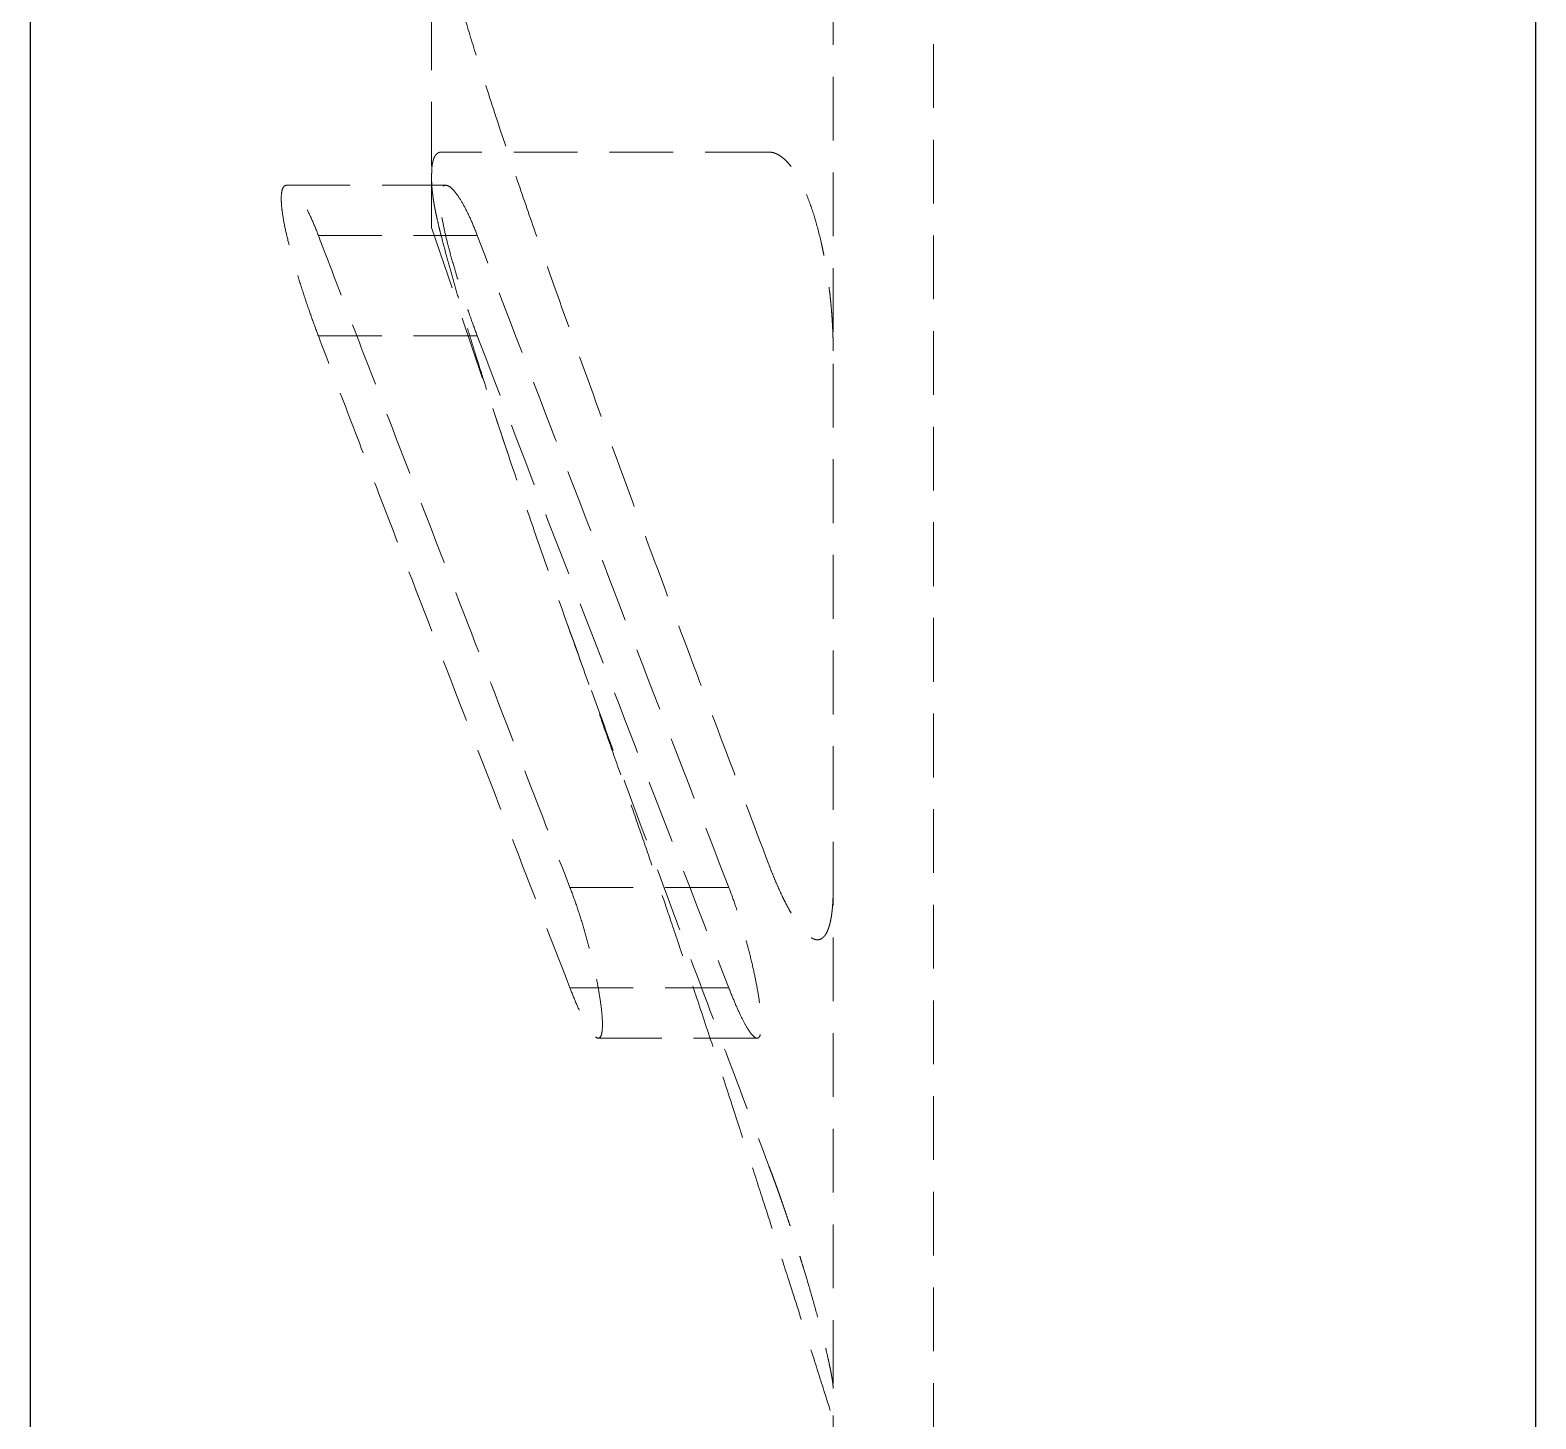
# Model space of a CAD drawing. Header units: millimetres. Extents: x 15 to 415, y 5 to 292.
# Drawn here: x 221.55 to 251.55, y 174.78 to 202.45 of the extents above; entities that cross this region are included whole.
import ezdxf

# ---------------------------------------------------------------- set-up
doc = ezdxf.new("R2010")
doc.units = ezdxf.units.MM
doc.linetypes.add('HIDDEN', pattern=[1.905, 1.27, -0.635])

msp = doc.modelspace()

# ---------------------------------------------------------------- linework, layer by layer
at = {"color": 7, "linetype": 'Continuous', "lineweight": 25}
for p, q in [((221.55, 258.518), (221.55, 153.518)), ((251.55, 153.518), (251.55, 258.518))]:
    msp.add_line(p, q, dxfattribs=at)
at = {"color": 7, "linetype": 'HIDDEN', "lineweight": 18}
for p, q in [((237.55, 169.768), (237.55, 242.268)), ((239.55, 240.268), (239.55, 171.768)), ((229.55, 212.446), (229.55, 199.589)), ((229.831, 199.357), (226.667, 199.357)), ((229.55, 199.458), (229.55, 198.518)), ((230.459, 198.357), (227.293, 198.357)), ((229.55, 198.518), (231.067, 194.015)), ((230.459, 196.357), (227.293, 196.357)), ((235.471, 185.367), (232.306, 185.367)), ((235.471, 183.367), (232.306, 183.367)), ((232.865, 182.367), (236.033, 182.367))]:
    msp.add_line(p, q, dxfattribs=at)
for points, knots in [([(236.267, 185.827), (235.962, 186.633), (235.381, 188.167), (234.515, 190.468), (233.67, 192.733), (232.822, 195.038), (232.121, 196.979), (231.577, 198.522), (231.172, 199.698), (230.789, 200.843), (230.45, 201.894), (230.173, 202.801), (229.945, 203.582), (229.81, 204.089), (229.744, 204.334)], [0, 0, 0, 0, 0.1314657, 0.2501475, 0.3752225, 0.5002758, 0.6252893, 0.6903849, 0.7502484, 0.8155856, 0.87514, 0.9194225, 0.9610066, 1, 1, 1, 1]), ([(229.744, 200.018), (229.735, 200.017), (229.717, 200.016), (229.693, 200.009), (229.67, 199.997), (229.648, 199.98), (229.629, 199.958), (229.611, 199.931), (229.596, 199.9), (229.583, 199.863), (229.572, 199.822), (229.561, 199.766), (229.552, 199.691), (229.551, 199.623), (229.55, 199.589)], [0, 0, 0, 0, 0.075011, 0.150019, 0.225022, 0.300025, 0.375028, 0.450029, 0.52503, 0.600034, 0.675037, 0.750037, 0.875018, 1, 1, 1, 1]), ([(236.267, 200.018), (235.962, 200.018), (235.381, 200.017), (234.516, 200.018), (233.672, 200.018), (232.824, 200.018), (232.123, 200.018), (231.58, 200.017), (231.174, 200.018), (230.791, 200.017), (230.452, 200.018), (230.174, 200.017), (229.946, 200.017), (229.81, 200.018), (229.744, 200.018)], [0, 0, 0, 0, 0.1313716, 0.2499775, 0.3749584, 0.4999329, 0.624901, 0.6900003, 0.7498686, 0.8152608, 0.874862, 0.9192491, 0.9609257, 1, 1, 1, 1]), ([(237.55, 196.062), (237.55, 196.101), (237.549, 196.178), (237.547, 196.296), (237.543, 196.415), (237.538, 196.535), (237.531, 196.656), (237.523, 196.777), (237.513, 196.898), (237.502, 197.02), (237.49, 197.141), (237.476, 197.262), (237.46, 197.383), (237.444, 197.502), (237.425, 197.621), (237.406, 197.738), (237.386, 197.855), (237.364, 197.969), (237.341, 198.082), (237.288, 198.322), (237.198, 198.674), (237.056, 199.091), (236.9, 199.441), (236.763, 199.665), (236.655, 199.8), (236.577, 199.879), (236.499, 199.941), (236.421, 199.985), (236.343, 200.012), (236.293, 200.016), (236.267, 200.018)], [0, 0, 0, 0, 0.020842, 0.041685, 0.062528, 0.083372, 0.104216, 0.125059, 0.145901, 0.166744, 0.187587, 0.208431, 0.229275, 0.250118, 0.270961, 0.291803, 0.312646, 0.333489, 0.354334, 0.375177, 0.468854, 0.562537, 0.656225, 0.749918, 0.791598, 0.833279, 0.874961, 0.916643, 0.958323, 1, 1, 1, 1]), ([(227.293, 196.357), (227.25, 196.47), (227.207, 196.586), (227.122, 196.827), (227.078, 196.952), (226.993, 197.207), (226.951, 197.335), (226.871, 197.591), (226.832, 197.721), (226.76, 197.974), (226.727, 198.096), (226.668, 198.333), (226.641, 198.449), (226.598, 198.662), (226.582, 198.76), (226.565, 198.895), (226.56, 198.938), (226.555, 199.017), (226.553, 199.054), (226.553, 199.155), (226.559, 199.211), (226.581, 199.297), (226.598, 199.326), (226.64, 199.359), (226.667, 199.362), (226.726, 199.341), (226.759, 199.318), (226.832, 199.247), (226.87, 199.2), (226.95, 199.083), (226.993, 199.014), (227.078, 198.856), (227.12, 198.768), (227.207, 198.575), (227.25, 198.47), (227.293, 198.357)], [0, 0, 0, 0, 0.0625, 0.0625, 0.125, 0.125, 0.1875, 0.1875, 0.25, 0.25, 0.3125, 0.3125, 0.375, 0.375, 0.4375, 0.4375, 0.46875, 0.46875, 0.5, 0.5, 0.5625, 0.5625, 0.625, 0.625, 0.6875, 0.6875, 0.75, 0.75, 0.8125, 0.8125, 0.875, 0.875, 0.9375, 0.9375, 1, 1, 1, 1]), ([(229.55, 199.458), (229.55, 199.439), (229.55, 199.403), (229.553, 199.343), (229.558, 199.28), (229.565, 199.214), (229.574, 199.144), (229.584, 199.072), (229.596, 198.996), (229.61, 198.918), (229.626, 198.837), (229.644, 198.753), (229.668, 198.643), (229.7, 198.505), (229.73, 198.391), (229.744, 198.334)], [0, 0, 0, 0, 0.068184, 0.136368, 0.204552, 0.272735, 0.340918, 0.409102, 0.477287, 0.545471, 0.613656, 0.681841, 0.750026, 0.875008, 1, 1, 1, 1]), ([(230.459, 198.357), (230.416, 198.469), (230.373, 198.573), (230.287, 198.766), (230.244, 198.854), (230.159, 199.013), (230.117, 199.082), (230.037, 199.198), (229.998, 199.246), (229.926, 199.317), (229.893, 199.34), (229.834, 199.361), (229.807, 199.359), (229.764, 199.328), (229.747, 199.299), (229.73, 199.235), (229.726, 199.211), (229.72, 199.155), (229.718, 199.125), (229.718, 199.024), (229.724, 198.945), (229.746, 198.765), (229.763, 198.667), (229.806, 198.454), (229.832, 198.338), (229.892, 198.101), (229.925, 197.978), (229.998, 197.723), (230.036, 197.595), (230.116, 197.339), (230.158, 197.208), (230.243, 196.954), (230.286, 196.83), (230.372, 196.588), (230.416, 196.47), (230.459, 196.357)], [0, 0, 0, 0, 0.0625, 0.0625, 0.125, 0.125, 0.1875, 0.1875, 0.25, 0.25, 0.3125, 0.3125, 0.375, 0.375, 0.4375, 0.4375, 0.46875, 0.46875, 0.5, 0.5, 0.5625, 0.5625, 0.625, 0.625, 0.6875, 0.6875, 0.75, 0.75, 0.8125, 0.8125, 0.875, 0.875, 0.9375, 0.9375, 1, 1, 1, 1]), ([(227.293, 198.357), (227.5, 197.816), (227.707, 197.274), (228.122, 196.191), (228.331, 195.649), (228.956, 194.025), (229.374, 192.942), (230.21, 190.778), (230.629, 189.695), (231.467, 187.531), (231.886, 186.449), (232.306, 185.367)], [0, 0, 0, 0, 0.125, 0.125, 0.25, 0.25, 0.5, 0.5, 0.75, 0.75, 1, 1, 1, 1]), ([(229.744, 198.334), (229.776, 198.213), (229.841, 197.967), (229.945, 197.594), (230.054, 197.208), (230.171, 196.812), (230.295, 196.403), (230.495, 195.755), (230.79, 194.838), (231.174, 193.693), (231.579, 192.516), (232.123, 190.974), (232.823, 189.034), (233.672, 186.729), (234.516, 184.466), (235.381, 182.165), (235.962, 180.633), (236.267, 179.827)], [0, 0, 0, 0, 0.019212, 0.039055, 0.059549, 0.08071, 0.102547, 0.125071, 0.184661, 0.250039, 0.309905, 0.375002, 0.499978, 0.624969, 0.749971, 0.8686, 1, 1, 1, 1]), ([(235.471, 185.367), (234.632, 187.531), (233.794, 189.695), (232.121, 194.025), (231.285, 196.19), (230.459, 198.357)], [0, 0, 0, 0, 0.5, 0.5, 1, 1, 1, 1]), ([(232.306, 183.367), (231.886, 184.449), (231.467, 185.531), (230.629, 187.695), (230.21, 188.778), (229.374, 190.942), (228.956, 192.025), (228.331, 193.649), (228.122, 194.191), (227.707, 195.274), (227.5, 195.816), (227.293, 196.357)], [0, 0, 0, 0, 0.25, 0.25, 0.5, 0.5, 0.75, 0.75, 0.875, 0.875, 1, 1, 1, 1]), ([(230.459, 196.357), (231.285, 194.19), (232.121, 192.025), (233.794, 187.695), (234.632, 185.531), (235.471, 183.367)], [0, 0, 0, 0, 0.5, 0.5, 1, 1, 1, 1]), ([(232.256, 190.606), (232.389, 190.236), (232.651, 189.505), (233.007, 188.497), (233.313, 187.624), (233.574, 186.871), (233.823, 186.15), (234.066, 185.44), (234.313, 184.711), (234.565, 183.964), (234.855, 183.097), (235.179, 182.122), (235.519, 181.087), (235.837, 180.111), (236.116, 179.25), (236.382, 178.426), (236.678, 177.503), (236.991, 176.527), (237.289, 175.59), (237.464, 175.039), (237.543, 174.788)], [0, 0, 0, 0, 0.071261, 0.140382, 0.192673, 0.2371, 0.282783, 0.329384, 0.371907, 0.421079, 0.471351, 0.536426, 0.605396, 0.666882, 0.720693, 0.7679, 0.822773, 0.895484, 0.952544, 1, 1, 1, 1]), ([(237.55, 185.342), (237.55, 185.312), (237.549, 185.252), (237.547, 185.166), (237.543, 185.083), (237.538, 185.004), (237.531, 184.928), (237.523, 184.857), (237.513, 184.79), (237.502, 184.727), (237.49, 184.669), (237.476, 184.615), (237.46, 184.565), (237.444, 184.52), (237.426, 184.48), (237.406, 184.444), (237.386, 184.413), (237.364, 184.387), (237.341, 184.365), (237.289, 184.329), (237.198, 184.316), (237.056, 184.394), (236.899, 184.562), (236.763, 184.766), (236.655, 184.958), (236.577, 185.107), (236.499, 185.269), (236.421, 185.444), (236.344, 185.629), (236.293, 185.761), (236.267, 185.827)], [0, 0, 0, 0, 0.020842, 0.041685, 0.062529, 0.083373, 0.104216, 0.125059, 0.145902, 0.166745, 0.187589, 0.208433, 0.229278, 0.250121, 0.270964, 0.291806, 0.312649, 0.333493, 0.354337, 0.375181, 0.468857, 0.562539, 0.656227, 0.749919, 0.791599, 0.833279, 0.87496, 0.916641, 0.958321, 1, 1, 1, 1]), ([(232.306, 185.367), (232.349, 185.256), (232.391, 185.14), (232.474, 184.9), (232.514, 184.775), (232.593, 184.519), (232.629, 184.391), (232.699, 184.133), (232.732, 184.002), (232.792, 183.749), (232.819, 183.626), (232.866, 183.388), (232.886, 183.272), (232.919, 183.06), (232.931, 182.962), (232.948, 182.783), (232.952, 182.703), (232.953, 182.569), (232.948, 182.513), (232.932, 182.428), (232.919, 182.399), (232.887, 182.366), (232.866, 182.363), (232.82, 182.383), (232.793, 182.406), (232.733, 182.477), (232.7, 182.525), (232.63, 182.642), (232.593, 182.712), (232.515, 182.87), (232.475, 182.958), (232.392, 183.151), (232.349, 183.256), (232.306, 183.367)], [0, 0, 0, 0, 0.0625, 0.0625, 0.125, 0.125, 0.1875, 0.1875, 0.25, 0.25, 0.3125, 0.3125, 0.375, 0.375, 0.4375, 0.4375, 0.5, 0.5, 0.5625, 0.5625, 0.625, 0.625, 0.6875, 0.6875, 0.75, 0.75, 0.8125, 0.8125, 0.875, 0.875, 0.9375, 0.9375, 1, 1, 1, 1]), ([(235.471, 183.367), (235.515, 183.256), (235.557, 183.152), (235.639, 182.961), (235.68, 182.871), (235.758, 182.712), (235.795, 182.643), (235.865, 182.526), (235.898, 182.478), (235.957, 182.407), (235.984, 182.384), (236.031, 182.363), (236.052, 182.366), (236.085, 182.398), (236.097, 182.427), (236.114, 182.511), (236.118, 182.567), (236.118, 182.7), (236.114, 182.779), (236.097, 182.957), (236.085, 183.055), (236.053, 183.268), (236.032, 183.383), (235.985, 183.621), (235.958, 183.745), (235.898, 184.001), (235.866, 184.129), (235.796, 184.387), (235.758, 184.518), (235.68, 184.773), (235.64, 184.897), (235.557, 185.138), (235.515, 185.256), (235.471, 185.367)], [0, 0, 0, 0, 0.0625, 0.0625, 0.125, 0.125, 0.1875, 0.1875, 0.25, 0.25, 0.3125, 0.3125, 0.375, 0.375, 0.4375, 0.4375, 0.5, 0.5, 0.5625, 0.5625, 0.625, 0.625, 0.6875, 0.6875, 0.75, 0.75, 0.8125, 0.8125, 0.875, 0.875, 0.9375, 0.9375, 1, 1, 1, 1]), ([(236.267, 179.827), (236.281, 179.792), (236.307, 179.72), (236.348, 179.61), (236.389, 179.499), (236.431, 179.385), (236.472, 179.269), (236.513, 179.152), (236.554, 179.034), (236.595, 178.914), (236.636, 178.794), (236.677, 178.672), (236.718, 178.55), (236.758, 178.427), (236.797, 178.304), (236.837, 178.181), (236.875, 178.058), (236.913, 177.935), (236.992, 177.681), (237.105, 177.299), (237.241, 176.815), (237.356, 176.374), (237.429, 176.072), (237.472, 175.878), (237.496, 175.764), (237.515, 175.661), (237.531, 175.572), (237.542, 175.496), (237.548, 175.432), (237.549, 175.402), (237.55, 175.387)], [0, 0, 0, 0, 0.022069, 0.044138, 0.066209, 0.08828, 0.110351, 0.132421, 0.154492, 0.176562, 0.198632, 0.220701, 0.242771, 0.264841, 0.286911, 0.308981, 0.33105, 0.353119, 0.375189, 0.468878, 0.562561, 0.656235, 0.749905, 0.785634, 0.821364, 0.857092, 0.892819, 0.928547, 0.964275, 1, 1, 1, 1])]:
    msp.add_open_spline(points, degree=3, knots=knots, dxfattribs=at)
msp.add_open_spline([(229.55, 199.59), (229.55, 199.545), (229.55, 199.501), (229.55, 199.458)], degree=3, dxfattribs=at)

doc.saveas('drawing.dxf')
